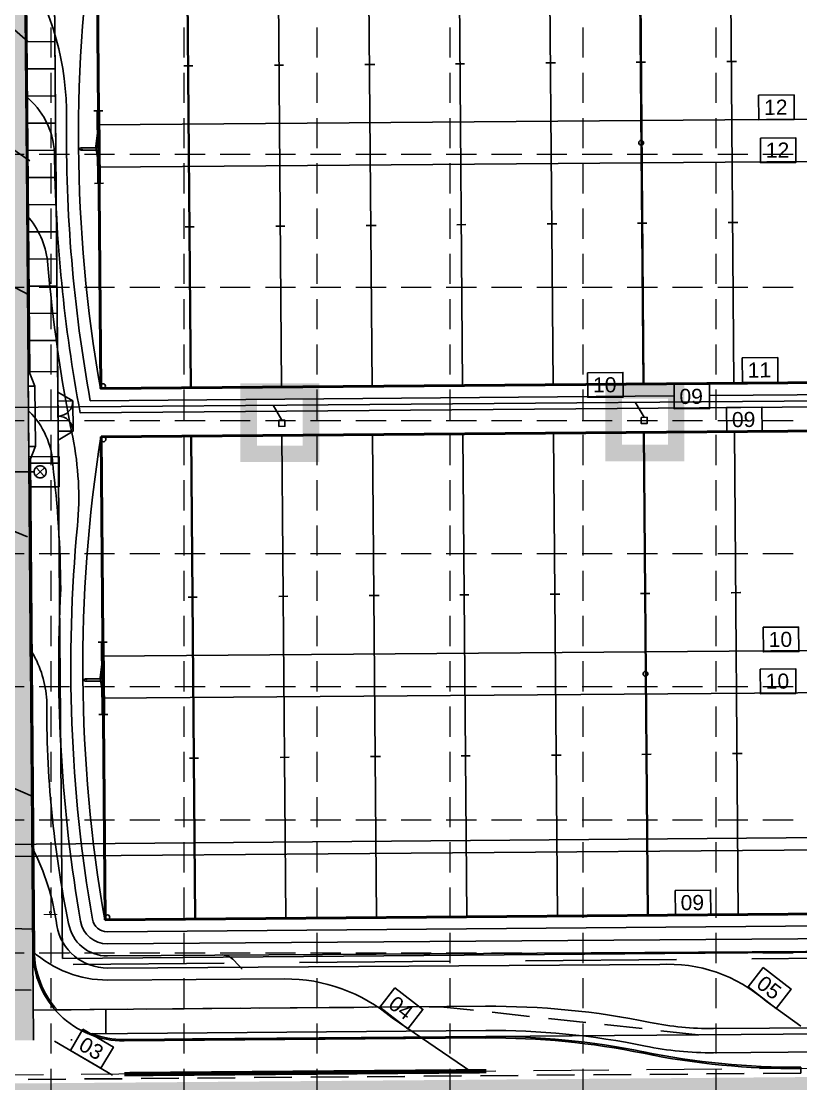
# Model space of a CAD drawing. Header units: feet. Extents: x 2467609 to 2470436, y 7119976 to 7121745.
# Drawn here: x 2468924.3 to 2469182.8, y 7120508.5 to 7120860.5 of the extents above; entities that cross this region are included whole.
import ezdxf
from ezdxf.enums import TextEntityAlignment as Align

# ---------------------------------------------------------------- set-up
doc = ezdxf.new("R2010")
doc.units = ezdxf.units.FT
doc.header["$LTSCALE"] = 100
doc.header["$MEASUREMENT"] = 0
for name, pattern in [('06117 BASE$0$DASHED', [0.75, 0.5, -0.25]), ('06117 BASE$0$HIDDEN', [0.375, 0.25, -0.125]), ('06117 BASE$0$HIDDEN2', [0.1875, 0.125, -0.0625]), ('06117 BASE$0$PL2', [2.85, 2.25, -0.2, 0, -0.2, 0, -0.2]), ('06117 BASE$0$STRIPE', [1.2, 1, -0.2]), ('06117 WS Base$0$HIDDEN', [0.375, 0.25, -0.125]), ('06117 WS Base$0$HIDDEN2', [0.1875, 0.125, -0.0625]), ('HIDDEN', [0.375, 0.25, -0.125]), ('HIDDEN2', [0.1875, 0.125, -0.0625]), ('SDASH', [0.15, 0.1, -0.05]), ('STRIPE', [1.2, 1, -0.2])]:
    doc.linetypes.add(name, pattern=pattern)
for name, color, linetype in [('06117 BASE$0$BLDG-Exterior', 3, 'Continuous'), ('06117 BASE$0$CPSAWCUT', 7, '06117 BASE$0$HIDDEN2'), ('06117 BASE$0$firelane', 8, '06117 BASE$0$STRIPE'), ('06117 BASE$0$foot-pract', 253, 'Continuous'), ('06117 BASE$0$SITE-Fence', 8, '06117 BASE$0$FENCELINE4'), ('06117 WS Base$0$CPFIT', 7, 'Continuous'), ('06117 WS Base$0$Wtr Esmt', 8, '06117 WS Base$0$HIDDEN'), ('06117 WS Base$0$WTR-ESMT', 8, '06117 WS Base$0$HIDDEN2'), ('CPCONT', 253, 'Continuous'), ('FIRELANE-HATCH', 253, 'STRIPE'), ('GRID', 254, 'HIDDEN'), ('LIMITS OF DISTURBANCE', 1, 'HIDDEN'), ('proposed ec', 6, 'SDASH'), ('STREET-ESMT', 7, 'HIDDEN2')]:
    doc.layers.add(name, color=color, linetype=linetype)
for name, color, linetype, lineweight in [('06117 BASE$0$C-sidewk-strip', 253, 'Continuous', 25), ('06117 BASE$0$C-Site-Dir-Sign', 253, 'Continuous', 18), ('06117 BASE$0$CP Inlet', 253, 'Continuous', 25), ('06117 BASE$0$CPCURB', 8, 'Continuous', 25), ('06117 BASE$0$CPCURB2', 8, 'Continuous', 25), ('06117 BASE$0$CPSTRIPE', 253, 'Continuous', 25), ('06117 BASE$0$CPWALK', 8, 'Continuous', 25), ('06117 BASE$0$LANDSCAPE-SETBACK', 8, '06117 BASE$0$DASHED', 25), ('06117 BASE$0$PROP-ROW', 1, '06117 BASE$0$PL2', 25), ('06117 BASE$0$ROAD-FUTURE', 8, '06117 BASE$0$HIDDEN', 18), ('06117 BASE$0$X-Hevy', 253, 'Continuous', 50), ('06117 BASE$0$X-Lite', 253, 'Continuous', 25), ('06117 BASE$0$X-thin', 7, 'Continuous', 25)]:
    doc.layers.add(name, color=color, linetype=linetype, lineweight=lineweight)
doc.styles.add('06117 BASE$0$Standard', font='romans.shx')
doc.styles.get("Standard").update_dxf_attribs({"font": 'ARIAL.TTF'})
doc.linetypes.add('06117 BASE$0$FENCELINE4', pattern='A,0.5,-0.05,["x",06117 BASE$0$Standard,S=0.16,R=0,X=-0.02,Y=-0.05],-0.15', length=0.7)

# ---------------------------------------------------------------- blocks, each defined once
blk = doc.blocks.new('06117 BASE$0$A$C13620719')
at = {"layer": '06117 BASE$0$X-Hevy'}
for p, q in [((-4140, 0), (180, 0)), ((-4140, -1920), (-4140, 0)), ((180, -1920), (180, 0)), ((180, -1920), (-4140, -1920))]:
    blk.add_line(p, q, dxfattribs=at)
at = {"layer": '06117 BASE$0$X-Lite'}
for p, q in [((-3783, -1920), (-3783, 0)), ((-3780, -1920), (-3780, 0)), ((-3420, -1920), (-3420, 0)), ((-3060, -1920), (-3060, 0)), ((-2340, -1920), (-2340, 0)), ((-1978.5, -1920), (-1978.5, 0)), ((-1620, -1920), (-1620, 0)), ((-1260, -1920), (-1260, 0)), ((-540, -1920), (-540, 0)), ((-177, -1920), (-177, 0)), ((-174, -1920), (-174, 0)), ((-2700, -1920), (-2700, 0)), ((-1981.5, -1920), (-1981.5, 0)), ((-900, -1920), (-900, 0)), ((-3799, -640), (-3763, -640)), ((-3438, -640), (-3402, -640)), ((-3078, -640), (-3042, -640)), ((-3075, -640), (-3039, -640)), ((-2718, -640), (-2682, -640)), ((-2358, -640), (-2322, -640)), ((-2355, -640), (-2319, -640)), ((-1998, -640), (-1962, -640)), ((-1638, -640), (-1602, -640)), ((-1635, -640), (-1599, -640)), ((-1278, -640), (-1242, -640)), ((-918, -640), (-882, -640)), ((-915, -640), (-879, -640)), ((-558, -640), (-522, -640)), ((-194, -640), (-158, -640)), ((-4140, -711.9), (-4140, -711.9)), ((-4158, -816), (-4122, -816)), ((198, -816), (162, -816)), ((-4140, -966.9), (-4140, -966.9)), ((-4158, -1104), (-4122, -1104)), ((198, -1104), (162, -1104)), ((-3799, -1280), (-3763, -1280)), ((-3438, -1280), (-3402, -1280)), ((-3078, -1280), (-3042, -1280)), ((-3075, -1280), (-3039, -1280)), ((-2718, -1280), (-2682, -1280)), ((-2358, -1280), (-2322, -1280)), ((-2355, -1280), (-2319, -1280)), ((-1998, -1280), (-1962, -1280)), ((-1638, -1280), (-1602, -1280)), ((-1635, -1280), (-1599, -1280)), ((-1278, -1280), (-1242, -1280)), ((-918, -1280), (-882, -1280)), ((-915, -1280), (-879, -1280)), ((-558, -1280), (-522, -1280)), ((-194, -1280), (-158, -1280))]:
    blk.add_line(p, q, dxfattribs=at)
blk = doc.blocks.new('06117 BASE$0$A$C0154567F-flat-2-flat-1')
at = {"layer": '06117 BASE$0$C-Site-Dir-Sign', "const_width": 0.333}
blk.add_lwpolyline([(4.5, 0.2), (0, 0.17)], dxfattribs=at)
blk.add_lwpolyline([(2.24, 0.53, -1), (2.24, 1.2, -1)], format="xyb", close=True, dxfattribs=at)

msp = doc.modelspace()

# ---------------------------------------------------------------- hatches: boundary and pattern name
at = {"layer": 'FIRELANE-HATCH'}
h = msp.add_hatch(color=9, dxfattribs=at)
h.paths.add_polyline_path([(2468922.97, 7121187.19, -0.414214), (2468942.81, 7121207.35), (2469278.26, 7121210.08), (2469277.9, 7121254.08, -0.414214), (2469297.74, 7121274.24), (2469375.13, 7121274.87, -0.137354), (2469390.75, 7121270.64), (2469629.71, 7121128.09, -0.261956), (2469644.34, 7121102.57), (2469645.12, 7121007.13, 0.414214), (2469699.55, 7120953.58), (2469751.67, 7120954, 0.261956), (2469797.6, 7120980.33), (2469803.18, 7120989.68, 0.414214), (2469784.47, 7121063.72), (2469403.04, 7121291.25, 0.137354), (2469374.94, 7121298.87), (2468491.92, 7121291.68, -0.131652), (2468476.89, 7121295.58), (2468199.89, 7121452.51, -0.072593), (2468186.2, 7121463.15, 0.206219), (2468142.45, 7121481.57), (2467847.8, 7121479.17), (2467848.23, 7121449.17), (2468142.69, 7121451.57, -0.577353), (2468169.04, 7121406.78), (2467935.49, 7120994.55, -0.266268), (2467909.82, 7120979.34), (2467855.02, 7120978.55), (2467855.45, 7120948.56), (2467910.25, 7120949.35, 0.266268), (2467961.59, 7120979.76), (2468192.67, 7121387.64, -0.414214), (2468233.56, 7121398.96), (2468336.11, 7121340.86, -0.414214), (2468347.43, 7121299.97), (2468320.22, 7121251.95, 0.414214), (2468338.7, 7121185.16), (2468373.42, 7121165.49, 0.57735), (2468446.57, 7121208.52), (2468446.28, 7121243.96, -1), (2468481.65, 7121244.25), (2468482.67, 7121118.6, 0.414214), (2468532.07, 7121070), (2468873.9, 7121072.79, -0.414214), (2468894.07, 7121052.95), (2468895.4, 7120889.72), (2468884.83, 7120735.24, -0.392002), (2468855.14, 7120707.29), (2468450.27, 7120703.99, -0.131652), (2468375.11, 7120723.48), (2468264.21, 7120786.31, 0.463862), (2468102.32, 7120726.63, 0.45081), (2468173.2, 7120596.29), (2468276.95, 7120572.47, -0.347281), (2468315.76, 7120524.14), (2468315.82, 7120517.93), (2468339.81, 7120518.12), (2468339.76, 7120524.34, 0.347281), (2468282.32, 7120595.86), (2468178.57, 7120619.68, -0.45081), (2468124.87, 7120718.42, -0.463862), (2468252.38, 7120765.43), (2468363.28, 7120702.6, 0.131652), (2468450.47, 7120679.99), (2468832.08, 7120683.1, -0.414214), (2468867.36, 7120648.39), (2468868.39, 7120522.43), (2468892.38, 7120522.62), (2468891.26, 7120660.62), (2468903.26, 7120660.72), (2468904.38, 7120522.72), (2468928.38, 7120522.92)])
h.paths.add_polyline_path([(2468873.66, 7121102.78), (2468531.82, 7121100, -0.414214), (2468506.62, 7121124.8), (2468505.62, 7121247.79, -0.414214), (2468525.46, 7121267.95), (2468872.29, 7121270.78, -0.414214), (2468892.45, 7121250.94), (2468893.5, 7121122.95, -0.414214)], flags=16)
h.paths.add_polyline_path([(2468942.29, 7121271.35), (2469233.74, 7121273.72, -1), (2469234.06, 7121233.72), (2468942.62, 7121231.35, -1)], flags=16)
h.paths.add_polyline_path([(2468385.25, 7121186.37), (2468350.53, 7121206.04, -0.414214), (2468341.1, 7121240.12), (2468370.77, 7121292.49, -0.414214), (2468404.85, 7121301.92), (2468409.33, 7121299.38, -0.267949), (2468422.01, 7121277.83), (2468422.57, 7121208.33, -0.57735)], flags=16)
h.paths.add_polyline_path([(2469698.85, 7121086.85), (2469772.17, 7121043.11, -0.414214), (2469782.57, 7121001.98), (2469776.99, 7120992.63, -0.261956), (2469751.47, 7120978), (2469699.36, 7120977.57, -0.414214), (2469669.11, 7121007.33), (2469668.61, 7121069.51, -0.584841)], flags=16)

# ---------------------------------------------------------------- linework, layer by layer
at = {"layer": '06117 BASE$0$C-sidewk-strip'}
for p, q in [((2468926.19, 7120853.73), (2468935.44, 7120853.8)), ((2468926.19, 7120853.73), (2468935.44, 7120853.8)), ((2468926.26, 7120844.73), (2468935.51, 7120844.8)), ((2468926.26, 7120844.73), (2468935.51, 7120844.8)), ((2468926.34, 7120835.73), (2468935.58, 7120835.8)), ((2468926.34, 7120835.73), (2468935.58, 7120835.8)), ((2468926.41, 7120826.73), (2468935.66, 7120826.8)), ((2468926.41, 7120826.73), (2468935.66, 7120826.8)), ((2468926.48, 7120817.73), (2468935.73, 7120817.8)), ((2468926.48, 7120817.73), (2468935.73, 7120817.8)), ((2468926.56, 7120808.73), (2468935.8, 7120808.8)), ((2468926.56, 7120808.73), (2468935.8, 7120808.8)), ((2468926.63, 7120799.73), (2468935.88, 7120799.8)), ((2468926.63, 7120799.73), (2468935.88, 7120799.8)), ((2468926.7, 7120790.73), (2468935.95, 7120790.8)), ((2468926.7, 7120790.73), (2468935.95, 7120790.8)), ((2468926.7, 7120790.73), (2468935.95, 7120790.8)), ((2468926.7, 7120790.73), (2468935.95, 7120790.8)), ((2468926.78, 7120781.73), (2468936.02, 7120781.8)), ((2468926.78, 7120781.73), (2468936.02, 7120781.8)), ((2468926.85, 7120772.73), (2468936.1, 7120772.8)), ((2468926.85, 7120772.73), (2468936.1, 7120772.8)), ((2468926.92, 7120763.73), (2468936.17, 7120763.8)), ((2468926.92, 7120763.73), (2468936.17, 7120763.8)), ((2468927, 7120754.73), (2468936.24, 7120754.8)), ((2468927, 7120754.73), (2468936.24, 7120754.8)), ((2468927.07, 7120744.36), (2468936.32, 7120744.43)), ((2468927.07, 7120744.36), (2468936.32, 7120744.43))]:
    msp.add_line(p, q, dxfattribs=at)
at = {"layer": '06117 BASE$0$CP Inlet'}
for points in [[(2469009.71, 7120728.3), (2469011.71, 7120728.31), (2469011.73, 7120726.31), (2469009.73, 7120726.3)], [(2469009.71, 7120728.3), (2469011.71, 7120728.31), (2469011.73, 7120726.31), (2469009.73, 7120726.3)], [(2469129.83, 7120729.28), (2469131.83, 7120729.3), (2469131.85, 7120727.3), (2469129.85, 7120727.28)], [(2469129.83, 7120729.28), (2469131.83, 7120729.3), (2469131.85, 7120727.3), (2469129.85, 7120727.28)]]:
    msp.add_lwpolyline(points, close=True, dxfattribs=at)
at = {"layer": '06117 BASE$0$CPCURB'}
for p, q in [((2468928.14, 7120552.41), (2468924.73, 7120971.2)), ((2468928.14, 7120552.41), (2468924.73, 7120971.2)), ((2468958.39, 7120522.66), (2469078.38, 7120523.64)), ((2468958.39, 7120522.66), (2469078.38, 7120523.64))]:
    msp.add_line(p, q, dxfattribs=at)
for centre, radius, start, end in [((2468958.14, 7120552.66), 30, 180.4665, 270.4665), ((2468958.14, 7120552.66), 30, 180.4665, 270.4665), ((2469080.42, 7120273.64), 250, 78.4259, 90.4665), ((2469080.42, 7120273.64), 250, 78.4259, 90.4665), ((2469180.74, 7120763.48), 250, 258.4259, 270.4665), ((2469180.74, 7120763.48), 250, 258.4259, 270.4665)]:
    msp.add_arc(centre, radius, start, end, dxfattribs=at)
at = {"layer": '06117 BASE$0$CPCURB2'}
for p, q in [((2468927.08, 7120744), (2468925.28, 7120965.7)), ((2468927.08, 7120744), (2468925.28, 7120965.7)), ((2468928.64, 7120552.42), (2468927.32, 7120715.32)), ((2468928.64, 7120552.42), (2468927.32, 7120715.32)), ((2468958.38, 7120523.16), (2469078.38, 7120524.14)), ((2468958.38, 7120523.16), (2469078.38, 7120524.14))]:
    msp.add_line(p, q, dxfattribs=at)
for centre, radius, start, end in [((2468958.14, 7120552.66), 29.5, 180.4665, 221.844), ((2468958.14, 7120552.66), 29.5, 180.4665, 221.844), ((2468958.14, 7120552.66), 29.5, 249.2475, 270.4665), ((2468958.14, 7120552.66), 29.5, 249.2475, 270.4665), ((2469080.42, 7120273.64), 250.5, 78.4259, 90.4665), ((2469080.42, 7120273.64), 250.5, 78.4259, 90.4665), ((2469180.74, 7120763.48), 249.5, 258.4259, 270.4665), ((2469180.74, 7120763.48), 249.5, 258.4259, 270.4665)]:
    msp.add_arc(centre, radius, start, end, dxfattribs=at)
at = {"layer": '06117 BASE$0$CPSAWCUT'}
for p, q in [((2469182.77, 7120513.99), (2469182.77, 7120511.99)), ((2469182.77, 7120513.99), (2469182.77, 7120511.99)), ((2469182.77, 7120511.99), (2468838.49, 7120509.18)), ((2469182.77, 7120511.99), (2468838.49, 7120509.18))]:
    msp.add_line(p, q, dxfattribs=at)
at = {"layer": '06117 BASE$0$CPSTRIPE', "const_width": 1.5}
msp.add_lwpolyline([(2468958.48, 7120511.66), (2469078.47, 7120512.64)], dxfattribs=at)
msp.add_lwpolyline([(2468958.48, 7120511.66), (2469078.47, 7120512.64)], dxfattribs=at)
at = {"layer": '06117 BASE$0$CPWALK'}
for p, q in [((2468936.61, 7120714.13), (2468935, 7120907.8)), ((2468936.61, 7120714.13), (2468935, 7120907.8)), ((2468928.8, 7120739.62), (2468926.57, 7120745.3)), ((2468928.8, 7120739.62), (2468926.57, 7120745.3)), ((2468928.8, 7120739.62), (2468926.8, 7120739.6)), ((2468928.8, 7120739.62), (2468926.8, 7120739.6)), ((2468928.8, 7120739.62), (2468928.96, 7120719.62)), ((2468928.8, 7120739.62), (2468928.96, 7120719.62)), ((2468928.96, 7120719.62), (2468926.78, 7120719.6)), ((2468928.96, 7120719.62), (2468926.78, 7120719.6)), ((2468929, 7120719.71), (2468926.83, 7120714.05)), ((2468929, 7120719.71), (2468926.83, 7120714.05)), ((2468926.83, 7120714.05), (2468936.61, 7120714.13)), ((2468926.83, 7120714.05), (2468936.61, 7120714.13)), ((2468935.5, 7120532.97), (2469078.3, 7120534.14)), ((2468935.5, 7120532.97), (2469078.3, 7120534.14)), ((2470116.59, 7120534.59), (2469153.82, 7120526.75)), ((2470116.59, 7120534.59), (2469153.82, 7120526.75)), ((2468952.31, 7120533.11), (2468952.38, 7120525.11)), ((2468952.31, 7120533.11), (2468952.38, 7120525.11)), ((2470116.65, 7120526.59), (2469153.89, 7120518.75)), ((2470116.65, 7120526.59), (2469153.89, 7120518.75)), ((2468946.38, 7120525.06), (2469078.36, 7120526.14)), ((2468946.38, 7120525.06), (2469078.36, 7120526.14))]:
    msp.add_line(p, q, dxfattribs=at)
at = {"layer": '06117 BASE$0$CPWALK', "linetype": 'Continuous'}
for p, q in [((2468936.39, 7120737.68), (2468941.41, 7120734.72)), ((2468936.39, 7120737.68), (2468941.41, 7120734.72)), ((2468936.42, 7120734.68), (2468941.41, 7120734.72)), ((2468936.42, 7120734.68), (2468941.41, 7120734.72)), ((2468941.41, 7120734.72), (2468941.5, 7120724.72)), ((2468941.41, 7120734.72), (2468941.5, 7120724.72)), ((2468936.5, 7120724.68), (2468941.5, 7120724.72)), ((2468936.5, 7120724.68), (2468941.5, 7120724.72)), ((2468936.52, 7120721.68), (2468941.5, 7120724.72)), ((2468936.52, 7120721.68), (2468941.5, 7120724.72))]:
    msp.add_line(p, q, dxfattribs=at)
at = {"layer": '06117 BASE$0$CPWALK'}
msp.add_lwpolyline([(2468946.03, 7120529, 0, 0.52, 0), (2468947.63, 7120528.98, 0, 0, 0), (2468950.1, 7120528.98, 0, 0, 0)], format="xyseb", dxfattribs=at)
msp.add_lwpolyline([(2468946.03, 7120529, 0, 0.52, 0), (2468947.63, 7120528.98, 0, 0, 0), (2468950.1, 7120528.98, 0, 0, 0)], format="xyseb", dxfattribs=at)
for centre, radius, start, end in [((2469080.35, 7120273.64), 260.5, 78.3735, 90.4665), ((2469080.35, 7120273.64), 260.5, 78.3735, 90.4665), ((2469153.01, 7120626.75), 100, 258.3735, 270.4665), ((2469153.01, 7120626.75), 100, 258.3735, 270.4665), ((2469080.35, 7120273.64), 252.5, 78.3735, 90.4665), ((2469080.35, 7120273.64), 252.5, 78.3735, 90.4665), ((2469153.01, 7120626.75), 108, 258.3735, 270.4665), ((2469153.01, 7120626.75), 108, 258.3735, 270.4665)]:
    msp.add_arc(centre, radius, start, end, dxfattribs=at)
at = {"layer": '06117 BASE$0$firelane'}
msp.add_line((2468928.38, 7120522.92), (2468922.97, 7121187.19), dxfattribs=at)
msp.add_line((2468928.38, 7120522.92), (2468922.97, 7121187.19), dxfattribs=at)
at = {"layer": '06117 BASE$0$LANDSCAPE-SETBACK'}
msp.add_line((2470116.5, 7120557.59), (2468221.93, 7120542.16), dxfattribs=at)
msp.add_line((2470116.5, 7120557.59), (2468221.93, 7120542.16), dxfattribs=at)
at = {"layer": '06117 BASE$0$PROP-ROW'}
msp.add_line((2470061.61, 7120532.14), (2468221.3, 7120517.16), dxfattribs=at)
msp.add_line((2470061.61, 7120532.14), (2468221.3, 7120517.16), dxfattribs=at)
at = {"layer": '06117 BASE$0$ROAD-FUTURE'}
msp.add_line((2469681.62, 7120517.55), (2468680.66, 7120509.4), dxfattribs=at)
msp.add_line((2469681.62, 7120517.55), (2468680.66, 7120509.4), dxfattribs=at)
at = {"layer": '06117 BASE$0$SITE-Fence'}
for p, q in [((2468935, 7120907.8), (2468937.93, 7120550.01)), ((2468935, 7120907.8), (2468937.93, 7120550.01)), ((2468936.42, 7120734.68), (2468941.41, 7120734.72)), ((2468936.42, 7120734.68), (2468941.41, 7120734.72)), ((2468936.5, 7120724.68), (2468941.5, 7120724.72)), ((2468936.5, 7120724.68), (2468941.5, 7120724.72)), ((2468937.93, 7120550.01), (2469719.56, 7120556.37)), ((2468937.93, 7120550.01), (2469719.56, 7120556.37))]:
    msp.add_line(p, q, dxfattribs=at)
for centre, start, end in [((2468936.42, 7120734.68), 270.47, 0.47), ((2468936.42, 7120734.68), 270.47, 0.47), ((2468936.5, 7120724.68), 0.47, 90.47), ((2468936.5, 7120724.68), 0.47, 90.47)]:
    msp.add_arc(centre, 5, start, end, dxfattribs=at)
at = {"layer": '06117 BASE$0$X-Lite'}
for centre in [(2469129.84, 7120820.28), (2469129.84, 7120820.28), (2468951.42, 7120739.62), (2468951.42, 7120739.62), (2468951.56, 7120722.02), (2468951.56, 7120722.02), (2469131.28, 7120644.29), (2469131.28, 7120644.29), (2468952.86, 7120563.62), (2468952.86, 7120563.62)]:
    msp.add_circle(centre, 0.8, dxfattribs=at)
at = {"layer": '06117 BASE$0$X-thin'}
for p, q in [((2468949.47, 7120830.41), (2468949.57, 7120818.63)), ((2468949.47, 7120830.41), (2468949.57, 7120818.63)), ((2468950.27, 7120830.42), (2468950.46, 7120807.21)), ((2468950.27, 7120830.42), (2468950.46, 7120807.21)), ((2468949.57, 7120818.63), (2468944.12, 7120818.63)), ((2468949.57, 7120818.63), (2468944.12, 7120818.63)), ((2468949.57, 7120817.83), (2468944.12, 7120817.83)), ((2468949.57, 7120817.83), (2468944.12, 7120817.83)), ((2468949.57, 7120817.83), (2468949.66, 7120807.2)), ((2468949.57, 7120817.83), (2468949.66, 7120807.2)), ((2468950.91, 7120654.41), (2468951.01, 7120642.64)), ((2468950.91, 7120654.41), (2468951.01, 7120642.64)), ((2468951.71, 7120654.42), (2468951.9, 7120631.22)), ((2468951.71, 7120654.42), (2468951.9, 7120631.22)), ((2468951.01, 7120642.64), (2468945.56, 7120642.64)), ((2468951.01, 7120642.64), (2468945.56, 7120642.64)), ((2468951.02, 7120641.84), (2468945.56, 7120641.84)), ((2468951.02, 7120641.84), (2468945.56, 7120641.84)), ((2468951.02, 7120641.84), (2468951.1, 7120631.21)), ((2468951.02, 7120641.84), (2468951.1, 7120631.21))]:
    msp.add_line(p, q, dxfattribs=at)
for centre in [(2468949.87, 7120830.41), (2468949.87, 7120830.41), (2468944.12, 7120818.23), (2468944.12, 7120818.23), (2468950.06, 7120807.21), (2468950.06, 7120807.21), (2468951.31, 7120654.41), (2468951.31, 7120654.41), (2468945.56, 7120642.24), (2468945.56, 7120642.24), (2468951.5, 7120631.22), (2468951.5, 7120631.22)]:
    msp.add_circle(centre, 0.4, dxfattribs=at)
for centre in [(2468949.57, 7120818.23), (2468949.57, 7120818.23), (2468951.01, 7120642.24), (2468951.01, 7120642.24)]:
    msp.add_arc(centre, 0.4, 270.47, 90.47, dxfattribs=at)
at = {"layer": '06117 WS Base$0$CPFIT'}
msp.add_line((2468921.85, 7120711.18), (2468928.55, 7120711.23), dxfattribs=at)
msp.add_line((2468921.85, 7120711.18), (2468928.55, 7120711.23), dxfattribs=at)
at = {"layer": '06117 WS Base$0$Wtr Esmt'}
for p, q in [((2468932.01, 7120712.6), (2468929.09, 7120709.86)), ((2468932.01, 7120712.6), (2468929.09, 7120709.86)), ((2468931.92, 7120709.77), (2468929.18, 7120712.69)), ((2468931.92, 7120709.77), (2468929.18, 7120712.69))]:
    msp.add_line(p, q, dxfattribs=at)
at = {"layer": '06117 WS Base$0$Wtr Esmt', "color": 1}
msp.add_circle((2468930.55, 7120711.23), 2, dxfattribs=at)
msp.add_circle((2468930.55, 7120711.23), 2, dxfattribs=at)
at = {"layer": '06117 WS Base$0$WTR-ESMT'}
for p, q in [((2468926.81, 7120716.22), (2468936.81, 7120716.3)), ((2468926.81, 7120716.22), (2468936.81, 7120716.3)), ((2468936.89, 7120706.3), (2468936.81, 7120716.3)), ((2468936.89, 7120706.3), (2468936.81, 7120716.3)), ((2468926.89, 7120706.22), (2468936.89, 7120706.3)), ((2468926.89, 7120706.22), (2468936.89, 7120706.3))]:
    msp.add_line(p, q, dxfattribs=at)
at = {"layer": 'CPCONT', "color": 35}
for p, q in [((2468952.85, 7120558.82), (2469316.37, 7120561.81)), ((2468927.56, 7120539.49), (2468867.98, 7120540.33))]:
    msp.add_line(p, q, dxfattribs=at)
for points in [[(2469310.51, 7120741.76), (2468950.52, 7120738.81, -0.082161), (2468949.21, 7120898.81), (2469309.2, 7120901.76)], [(2468925.37, 7120878.93, -0.14081), (2468939.31, 7120828.3, 0.047589), (2468947.17, 7120734.78), (2469140.77, 7120736.37)], [(2468925.66, 7120835.78, -0.213638), (2468935.31, 7120817.02, 0.043586), (2468943.85, 7120730.76), (2469313.51, 7120733.79)], [(2469317.87, 7120652.33, -0.04498), (2469311.95, 7120565.77), (2468951.96, 7120562.82, -0.082161), (2468950.65, 7120722.81), (2469310.64, 7120725.76, 17.756569), (2469310.64, 7120725.76, -0.000962)], [(2468937.38, 7120672.39, 0.055519), (2468943.94, 7120562.3, 0.36746), (2468952.88, 7120554.82), (2469303.89, 7120557.4)], [(2468932.73, 7120635.57, 0.052103), (2468939.99, 7120561.62, 0.36746), (2468952.91, 7120550.82), (2469255.7, 7120552.75)], [(2468927.9, 7120586.76, -0.088544), (2468936.06, 7120560.87, 0.36627), (2468952.94, 7120546.82), (2469135.99, 7120547.97)], [(2468928.07, 7120552.36, -0.101112), (2468928.07, 7120552.36, 0.184605), (2468952.97, 7120542.82), (2469011.6, 7120543.2)], [(2468997.57, 7120546.45), (2468994.8, 7120549.42, 0.198511), (2468991.06, 7120551.14, 3.395198)], [(2469182.78, 7120527.51), (2469171.25, 7120535.82, 0.199141), (2469135.99, 7120547.97, 30.648913)], [(2469047.24, 7120530.29), (2469047.24, 7120530.29, 0.180687), (2469011.6, 7120543.2, 30.648913)]]:
    msp.add_lwpolyline(points, format="xyb", dxfattribs=at)
for points in [[(2468894.23, 7120882.05), (2468926.47, 7120853.86)], [(2468891.64, 7120838.5), (2468927.12, 7120814.24)], [(2468926.97, 7120769.78), (2468888.56, 7120789.82)], [(2469152.52, 7120736.47), (2469312.31, 7120737.78)], [(2468926.39, 7120689.68), (2468880.7, 7120708.52)], [(2468928.15, 7120603.6), (2468903.44, 7120614.24)], [(2468927.84, 7120559.75), (2468868.52, 7120561.66)], [(2469073.66, 7120512.27), (2469047.24, 7120530.29)], [(2468954.6, 7120511.29), (2468935.33, 7120522.61)]]:
    msp.add_lwpolyline(points, dxfattribs=at)
for points in [[(2469168.8, 7120836.03), (2469180.54, 7120836.13), (2469180.61, 7120827.98), (2469168.86, 7120827.88)], [(2469169.38, 7120821.82), (2469181.12, 7120821.92), (2469181.19, 7120813.77), (2469169.44, 7120813.67)], [(2469163.37, 7120748.98), (2469175.12, 7120749.08), (2469175.19, 7120740.93), (2469163.44, 7120740.83)], [(2469112.08, 7120744.07), (2469123.82, 7120744.16), (2469123.89, 7120736.01), (2469112.14, 7120735.92)], [(2469140.74, 7120740.24), (2469152.49, 7120740.33), (2469152.55, 7120732.18), (2469140.81, 7120732.09)], [(2469158.14, 7120732.57), (2469169.88, 7120732.67), (2469169.95, 7120724.52), (2469158.21, 7120724.42)], [(2469170.33, 7120659.72), (2469182.07, 7120659.81), (2469182.14, 7120651.66), (2469170.39, 7120651.57)], [(2469169.34, 7120645.87), (2469181.09, 7120645.97), (2469181.15, 7120637.82), (2469169.41, 7120637.72)], [(2469141.13, 7120572.52), (2469152.87, 7120572.62), (2469152.94, 7120564.47), (2469141.19, 7120564.37)], [(2469170.27, 7120547.01), (2469179.57, 7120539.84), (2469174.59, 7120533.38), (2469165.29, 7120540.56)], [(2469048.18, 7120540.29), (2469057.48, 7120533.11), (2469052.5, 7120526.66), (2469043.2, 7120533.84)], [(2468944.68, 7120526.54), (2468954.83, 7120520.64), (2468950.73, 7120513.59), (2468940.58, 7120519.5)]]:
    msp.add_lwpolyline(points, close=True, dxfattribs=at)
at = {"layer": 'CPCONT', "color": 35, "elevation": 745}
for points in [[(2469309.92, 7120829.05), (2468949.94, 7120826.18), (2468948.98, 7120819.04), (2468950.05, 7120812.18), (2469310.02, 7120815.05)], [(2469311.36, 7120653.05), (2468951.39, 7120650.19), (2468950.42, 7120643.04), (2468951.5, 7120636.19), (2469311.46, 7120639.05)]]:
    msp.add_lwpolyline(points, dxfattribs=at)
at = {"layer": 'CPCONT', "color": 35}
for centre, radius, start, end in [((2468904.68, 7120777.43), 28.56, 7.1449, 40.9505), ((2469433.41, 7120822.78), 502.13, 184.7738, 191.4987), ((2468908.53, 7120712.52), 26.23, 2.6559, 45.4535), ((2468843.36, 7120702.74), 100, 354.5952, 11.4987), ((2468568.4, 7120669.54), 368.98, 0.4418, 6.8786), ((2469434.85, 7120646.78), 494.13, 174.5952, 189.7646), ((2468897.55, 7120633.53), 35.24, 3.3205, 30.4186), ((2468952.8, 7120563.82), 5, 189.7646, 270.47)]:
    msp.add_arc(centre, radius, start, end, dxfattribs=at)
at = {"layer": 'GRID', "color": 252, "linetype": 'HIDDEN', "lineweight": 0, "ltscale": 0.4}
for p, q in [((2468934.14, 7121698.47), (2468934.14, 7120154.77)), ((2468978.24, 7121698.47), (2468978.24, 7120154.77)), ((2469022.34, 7121698.47), (2469022.34, 7120154.77)), ((2469066.44, 7121698.47), (2469066.44, 7120154.77)), ((2469110.54, 7121698.47), (2469110.54, 7120154.77)), ((2469154.64, 7121698.47), (2469154.64, 7120154.77)), ((2467655.24, 7120816.47), (2470389.44, 7120816.47)), ((2467655.24, 7120772.37), (2470389.44, 7120772.37)), ((2467655.24, 7120728.27), (2470389.44, 7120728.27)), ((2467655.24, 7120684.17), (2470389.44, 7120684.17)), ((2467655.24, 7120640.07), (2470389.44, 7120640.07)), ((2467655.24, 7120595.97), (2470389.44, 7120595.97)), ((2467655.24, 7120551.87), (2470389.44, 7120551.87))]:
    msp.add_line(p, q, dxfattribs=at)
at = {"layer": 'LIMITS OF DISTURBANCE', "ltscale": 2, "const_width": 6}
msp.add_lwpolyline([(2467833.01, 7121530.09), (2467846.43, 7120518.47, 0.339282), (2467879.82, 7120486.99), (2468303.87, 7120494.22), (2468842.22, 7120504.92), (2470123.96, 7120515.28), (2470099.86, 7121608.53), (2469509.9, 7121601.53), (2469502.05, 7121540.91), (2468847.18, 7121534.85), (2468155.33, 7121530.34)], format="xyb", close=True, dxfattribs=at)
at = {"layer": 'proposed ec', "color": 5, "linetype": 'Continuous'}
for p, q in [((2469247.78, 7120735.25), (2468817.08, 7120731.72)), ((2468739.13, 7120586.34), (2469239.92, 7120590.42)), ((2468863.91, 7120583.36), (2469239.96, 7120586.42))]:
    msp.add_line(p, q, dxfattribs=at)
at = {"layer": 'proposed ec', "color": 5}
for p, q in [((2469010.71, 7120728.3), (2469007.79, 7120733.28)), ((2469130.83, 7120729.29), (2469127.91, 7120734.27))]:
    msp.add_line(p, q, dxfattribs=at)
at = {"layer": 'proposed ec', "color": 5, "const_width": 5.5}
for points in [[(2468999.68, 7120737.86), (2469020.35, 7120737.86), (2469020.35, 7120717.2), (2468999.68, 7120717.2)], [(2469120.77, 7120738.17), (2469141.45, 7120738.17), (2469141.45, 7120717.51), (2469120.77, 7120717.51)]]:
    msp.add_lwpolyline(points, close=True, dxfattribs=at)
at = {"layer": 'proposed ec', "color": 5}
for points in [[(2469009.71, 7120728.3), (2469011.71, 7120728.31), (2469011.73, 7120726.31), (2469009.73, 7120726.3)], [(2469129.83, 7120729.28), (2469131.83, 7120729.3), (2469131.85, 7120727.3), (2469129.85, 7120727.28)]]:
    msp.add_lwpolyline(points, close=True, dxfattribs=at)
at = {"layer": 'STREET-ESMT'}
for p in [(2468928.3, 7120532.91), (2469148.79, 7120524.71)]:
    msp.add_line(p, (2469063.3, 7120534.01), dxfattribs=at)

# ---------------------------------------------------------------- block references
at = {"layer": '06117 BASE$0$BLDG-Exterior'}
msp.add_blockref('06117 BASE$0$A$C0154567F-flat-2-flat-1', (2468931.73, 7120564.38), dxfattribs=at)
msp.add_blockref('06117 BASE$0$A$C0154567F-flat-2-flat-1', (2468931.73, 7120564.38), dxfattribs=at)
at = {"layer": '06117 BASE$0$foot-pract', "xscale": 0.08333333332995653, "yscale": 0.08333333332848203, "zscale": 0.08333333333333331, "rotation": 0.4699999793483677}
for p in [(2469294.3, 7120901.64), (2469294.3, 7120901.64), (2469295.74, 7120725.64), (2469295.74, 7120725.64)]:
    msp.add_blockref('06117 BASE$0$A$C13620719', p, dxfattribs=at)

# ---------------------------------------------------------------- texts
at = {"layer": 'CPCONT', "color": 35}
for s, rotation, p in [('12', 0.47, (2469174.51, 7120829.53)), ('12', 0.47, (2469175.09, 7120815.32)), ('11', 0.47, (2469169.09, 7120742.48)), ('10', 0.47, (2469117.79, 7120737.56)), ('09', 0.47, (2469146.45, 7120733.73)), ('09', 0.47, (2469163.85, 7120726.07)), ('10', 0.47, (2469176.04, 7120653.21)), ('10', 0.47, (2469175.05, 7120639.37)), ('09', 0.47, (2469146.84, 7120566.01)), ('05', 322.3454, (2469170.75, 7120538.37)), ('04', 322.3454, (2469048.66, 7120531.65)), ('03', 329.8185, (2468946.27, 7120518.03))]:
    msp.add_text(s, height=5, rotation=rotation, dxfattribs=at).set_placement(p, align=Align.CENTER)

doc.saveas('drawing.dxf')
